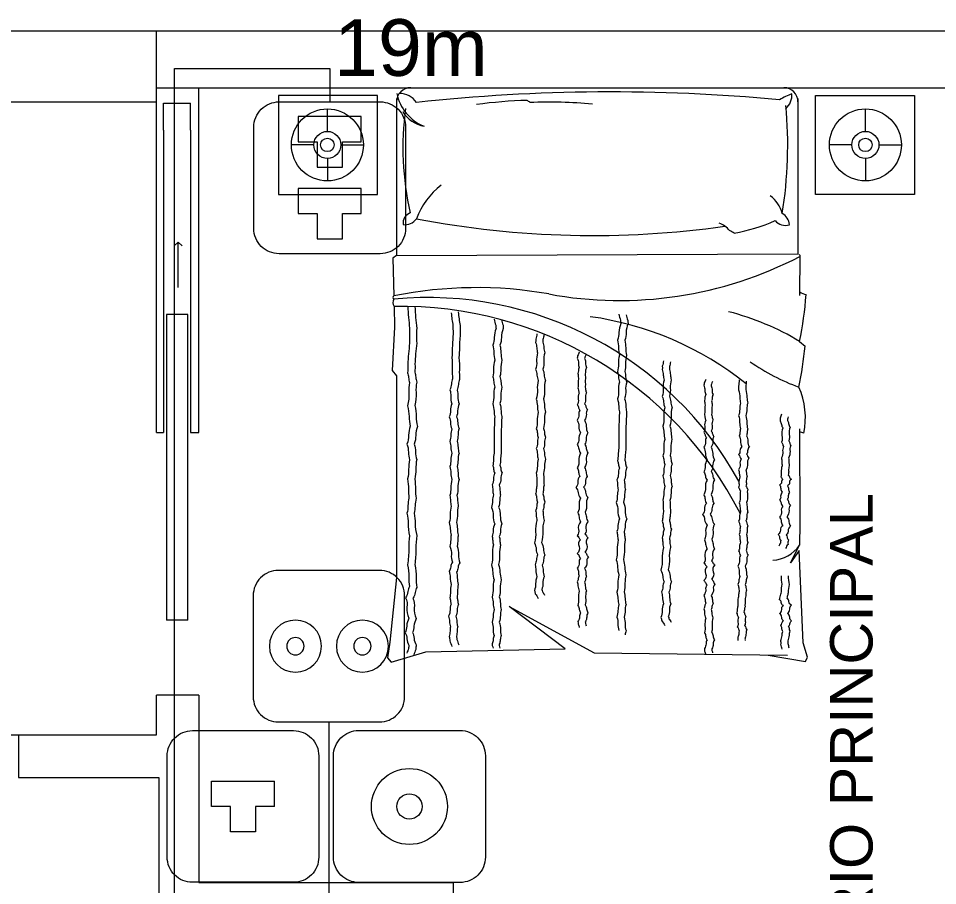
# Model space of a CAD drawing. Header units: metres. Extents: x -2 to 3328848, y -2 to 2725060.
# Drawn here: x 1662878.14 to 1662910.63, y 1363008.28 to 1363038.91 of the extents above; entities that cross this region are included whole.
import ezdxf

# ---------------------------------------------------------------- set-up
doc = ezdxf.new("R2010")
doc.units = ezdxf.units.M
doc.layers.get('0').update_dxf_attribs({"color": 253, "lineweight": 0})
for name, color, linetype, lineweight in [('arboles', 253, 'Continuous', 0), ('ICT_TOMAS', 1, 'Continuous', 0), ('mobi alcolchonado', 253, 'Continuous', 0), ('MOBILIARIO2', 253, 'Continuous', 0), ('muebles', 253, 'Continuous', 0), ('NOFIJO', 253, 'Continuous', 0)]:
    doc.layers.add(name, color=color, linetype=linetype, lineweight=lineweight)
doc.styles.add('COTA', font='arial.ttf', dxfattribs={"height": 1})
doc.styles.get("Standard").update_dxf_attribs({"font": 'arial.ttf'})

# ---------------------------------------------------------------- blocks, each defined once
blk = doc.blocks.new('A$C2820749F')
at = {"layer": 'mobi alcolchonado'}
for p, q in [((0.0818, 2.0289), (1.4005, 2.0289)), ((0.0318, 1.9902), (0.0318, 1.4358)), ((1.4505, 1.9902), (1.4505, 1.4402)), ((0.0318, 1.4358), (0.0191, 1.4272)), ((0.0318, 1.4358), (1.4505, 1.4419)), ((1.4541, 1.4401), (1.4576, 1.4371)), ((1.4576, 1.4371), (1.4563, 1.2945)), ((0.0191, 1.4272), (0.0222, 1.2934)), ((0.023, 1.2566), (0.0247, 1.1831)), ((0.0247, 1.1831), (0.0168, 1.0295)), ((1.4564, 1.1325), (1.4753, 1.1163)), ((0.0168, 1.0295), (0.0318, 1.0115)), ((0.0318, 1.0115), (0.0318, 0.2993)), ((1.4559, 0.8244), (1.4571, 0.49)), ((1.4571, 0.49), (1.4561, 0.4125)), ((1.4239, 0.3509), (1.4561, 0.4125)), ((1.4552, 0.3946), (1.4239, 0.3509)), ((1.4689, 0.0681), (1.4552, 0.3946)), ((0.0318, 0.2993), (0.0084, 0.0705)), ((0.6272, 0.0469), (0.4294, 0.1969)), ((0.4294, 0.1969), (0.7297, 0.0328)), ((0.0084, 0.0705), (0, 0.0154)), ((1.4837, 0.0174), (1.4689, 0.0681)), ((0.0126, 0), (0.1359, 0.0362)), ((0.1359, 0.0362), (0.6272, 0.0469)), ((0.7297, 0.0328), (1.4132, 0.0248)), ((0, 0.0154), (0.0126, 0)), ((1.3452, 0.0248), (1.4775, 0.0026)), ((1.4775, 0.0026), (1.4837, 0.0174))]:
    blk.add_line(p, q, dxfattribs=at)
for centre, radius, start, end in [((0.0818, 1.9789), 0.05, 90, 180), ((1.4005, 1.9789), 0.05, 0, 90), ((0.1916, 2.0429), 0.1629, 192.2008, 247.3604), ((0.0438, 1.9398), 0.0687, 32.3351, 91.4023), ((0.7905, -4.3329), 6.3469, 84.6215, 96.2282), ((1.501, 1.8059), 0.2141, 109.6538, 122.6886), ((1.3631, 2.0033), 0.066, 312.4623, 3.6405), ((1.0795, 1.8174), 1.0254, 172.2473, 193.0029), ((-0.1132, 1.8254), 1.5274, 350.9191, 5.28), ((0.1529, 2.0079), 0.1178, 212.6434, 258.2419), ((0.0928, 1.5506), 0.0381, 108.9808, 187.5781), ((0.0627, 1.5922), 0.0472, 260.6567, 326.3809), ((0.7261, 4.8325), 3.3256, 259.184, 278.0629), ((1.1266, 2.0962), 0.5891, 279.6141, 294.3372), ((1.4053, 1.5896), 0.0469, 219.9429, 288.3936), ((1.3706, 1.5411), 0.0497, 4.6836, 60.5878), ((1.1442, 1.4729), 0.0826, 38.2941, 70.0555), ((1.1387, 1.3743), 0.1655, 58.5661, 64.8686), ((0.8207, 2.6569), 1.3796, 259.5233, 297.4919), ((0.3143, -0.1486), 1.4713, 80, 101.4514), ((1.4884, 1.3524), 0.0548, 234.3439, 260.3637), ((0.0246, 1.2876), 0.00627, 112.1012, 250.5349), ((0.0419, 1.2696), 0.0229, 148.1305, 214.5055), ((0.144, 0.0341), 1.2535, 28.8627, 95.5645), ((0.1941, 1.3909), 1.2884, 348.4322, 355.8792), ((0.0477, -0.0915), 1.3483, 27.2896, 91.0501), ((0.1924, 1.2348), 1.2884, 348.1971, 354.7256), ((1.7099, 1.6724), 0.7465, 235, 249.9199), ((1.2179, 0.8642), 0.2588, 347.5254, 24.4401), ((1.4594, 0.7942), 0.0179, 51.3387, 101.1926)]:
    blk.add_arc(centre, radius, start, end, dxfattribs=at)
at = {"layer": 'MOBILIARIO2'}
for points in [[(0.0716, 1.2566, 0.016109), (0.078, 1.1791, 0.024073), (0.0781, 1.127, 0.018694), (0.0717, 1.0507, -0.050065), (0.0711, 1.0221, -0.056677), (0.0744, 1.0054, 0.051657), (0.0781, 0.9872, 0.081685), (0.0758, 0.9517, -0.062491), (0.0711, 0.9056, -0.055675), (0.0762, 0.8677, 0.061502), (0.0804, 0.8334, 0.093427), (0.0744, 0.8013, -0.097168), (0.0688, 0.7704, -0.07769), (0.0737, 0.7418, 0.081942), (0.0781, 0.7145, 0.05009), (0.0746, 0.6809, -0.049651), (0.0711, 0.6469, -0.038952), (0.0738, 0.6112, 0.043857), (0.0758, 0.5793, 0.052705), (0.0723, 0.5527, -0.052187), (0.0688, 0.5257, -0.065973), (0.0726, 0.4895, 0.055408), (0.0781, 0.4465, 0.038659), (0.0753, 0.3998, -0.032291), (0.0711, 0.344, -0.056883), (0.0756, 0.301, 0.072358), (0.0781, 0.2671, 0.122992), (0.0722, 0.249, -0.101053), (0.0641, 0.2275, -0.148742), (0.0688, 0.1939, 0.127539), (0.0758, 0.1552, 0.105457), (0.0677, 0.1275, -0.125573), (0.0618, 0.1039, -0.14575), (0.0683, 0.0826, 0.134347), (0.0758, 0.0597, 0.073839), (0.0746, 0.0476, 0.052428), (0.0688, 0.0317)], [(0.0967, 1.2559, 0.016212), (0.1031, 1.1788, 0.024132), (0.1032, 1.1268, 0.018479), (0.0969, 1.0519, -0.049503), (0.0963, 1.0238, -0.057233), (0.0995, 1.007, 0.051743), (0.1033, 0.9886, 0.081718), (0.101, 0.9528, -0.062376), (0.0963, 0.9061, -0.056016), (0.1015, 0.8675, 0.062225), (0.1057, 0.8327, 0.092827), (0.0997, 0.8007, -0.097273), (0.0942, 0.7702, -0.077058), (0.099, 0.7421, 0.080968), (0.1033, 0.7153, 0.051015), (0.0998, 0.6812, -0.050139), (0.0962, 0.6465, -0.038829), (0.0989, 0.6104, 0.044073), (0.1009, 0.5786, 0.05256), (0.0974, 0.5521, -0.051882), (0.094, 0.5256, -0.065917), (0.0978, 0.4898, 0.055177), (0.1032, 0.4471, 0.038645), (0.1004, 0.4007, -0.03175), (0.0962, 0.3443, -0.05817), (0.101, 0.2991, 0.074982), (0.1035, 0.2639, 0.120388), (0.0977, 0.2461, -0.099922), (0.0898, 0.2251, -0.1495), (0.0944, 0.192, 0.128684), (0.1013, 0.1539, 0.103936), (0.0935, 0.1272, -0.123542), (0.0878, 0.1045, -0.142951), (0.0938, 0.084, 0.122441), (0.1018, 0.0605, 0.081719), (0.1005, 0.0451, 0.060139), (0.093, 0.0256)], [(0.2499, 1.2367, 0.016995), (0.2563, 1.1887, 0.034524), (0.2571, 1.1649, 0.009087), (0.254, 1.1106, -0.014008), (0.2524, 1.0755, -0.028389), (0.254, 1.0324, 0.036216), (0.2548, 0.9986, 0.085799), (0.2507, 0.9806, -0.076158), (0.2458, 0.9604, -0.106727), (0.2486, 0.9381, 0.090343), (0.2527, 0.9119, 0.091358), (0.2477, 0.8881, -0.099809), (0.2436, 0.8663, -0.104145), (0.2481, 0.8456, 0.103071), (0.2528, 0.8248, 0.086935), (0.2491, 0.8021, -0.089287), (0.2457, 0.7799, -0.072441), (0.2493, 0.7585, 0.075683), (0.2527, 0.738, 0.080097), (0.2491, 0.7146, -0.080136), (0.2456, 0.6912, -0.068821), (0.2491, 0.6682, 0.06822), (0.2526, 0.6449, 0.07127), (0.2488, 0.6159, -0.075969), (0.2455, 0.5887, -0.045868), (0.2478, 0.5702, 0.045154), (0.2502, 0.5514, 0.076598), (0.2468, 0.5228, -0.075113), (0.2433, 0.4936, -0.065882), (0.2469, 0.4708, 0.069876), (0.2502, 0.4493, 0.057507), (0.2485, 0.4322, -0.043911), (0.2456, 0.4098, -0.109441), (0.2511, 0.3789, 0.121849), (0.2554, 0.351, 0.133121), (0.2491, 0.334, -0.145487), (0.2437, 0.3182, -0.09027), (0.2465, 0.2977, 0.08023), (0.2502, 0.2747, 0.055518), (0.2473, 0.2491, -0.070221), (0.2456, 0.2287, -0.068505), (0.248, 0.2166, 0.064708), (0.2506, 0.2039, 0.140191), (0.2463, 0.1837, -0.1283), (0.2412, 0.1618, -0.081106), (0.2447, 0.1435, 0.082764), (0.248, 0.1256, 0.06863), (0.2462, 0.1103, -0.055684), (0.2435, 0.0916, -0.073555), (0.2449, 0.0794, -0.046852), (0.2515, 0.0615)], [(0.225, 1.2342, 0.016834), (0.2313, 1.1874, 0.034468), (0.232, 1.1643, 0.00922), (0.229, 1.1106, -0.014186), (0.2273, 1.0757, -0.027864), (0.2289, 1.0343, 0.034884), (0.2297, 1.0011, 0.087457), (0.2255, 0.9825, -0.077501), (0.2204, 0.9615, -0.10571), (0.2232, 0.939, 0.089665), (0.2273, 0.9126, 0.091876), (0.2223, 0.8883, -0.100294), (0.218, 0.866, -0.104219), (0.2227, 0.845, 0.103855), (0.2273, 0.824, 0.085768), (0.2237, 0.8016, -0.088421), (0.2204, 0.7798, -0.073045), (0.224, 0.7584, 0.076066), (0.2273, 0.7378, 0.079828), (0.2239, 0.7145, -0.07972), (0.2204, 0.6912, -0.069238), (0.2238, 0.668, 0.06864), (0.2273, 0.6446, 0.070898), (0.2236, 0.6157, -0.075702), (0.2204, 0.5887, -0.045986), (0.2226, 0.5702, 0.045091), (0.225, 0.5514, 0.076769), (0.2216, 0.5225, -0.075317), (0.218, 0.4931, -0.065696), (0.2217, 0.4703, 0.069765), (0.225, 0.4488, 0.058047), (0.2232, 0.4315, -0.04517), (0.2204, 0.4092, -0.107598), (0.2256, 0.3799, 0.119304), (0.2297, 0.3533, 0.134303), (0.2235, 0.3365, -0.142887), (0.218, 0.3207, -0.094042), (0.221, 0.2988, 0.082548), (0.225, 0.2741, 0.054703), (0.222, 0.2477, -0.071659), (0.2204, 0.2275, -0.065726), (0.2226, 0.2161, 0.062051), (0.225, 0.2042, 0.141652), (0.2209, 0.1842, -0.127606), (0.2157, 0.1622, -0.082372), (0.2192, 0.1435, 0.083239), (0.2227, 0.1249, 0.067193), (0.2209, 0.1096, -0.05209), (0.218, 0.09, -0.075758), (0.2196, 0.0756, -0.049851), (0.2273, 0.055)], [(0.3766, 1.2109, 0.036577), (0.3826, 1.1903, 0.065257), (0.3836, 1.1783, 0.081239), (0.3768, 1.1467, -0.09673), (0.3719, 1.12, -0.059687), (0.3755, 1.0929, 0.061201), (0.3789, 1.0664, 0.068087), (0.3748, 1.0351, -0.079475), (0.3719, 1.0081, -0.066482), (0.3754, 0.9897, 0.06511), (0.3789, 0.9709, 0.088365), (0.3754, 0.9417, -0.088514), (0.3719, 0.9126, -0.053898), (0.3763, 0.886, 0.072445), (0.3789, 0.866, 0.014703), (0.3778, 0.8427, -0.01338), (0.3766, 0.817, -0.011057), (0.3766, 0.7774, 0.009921), (0.3766, 0.7378, 0.044454), (0.3741, 0.7148, -0.048377), (0.3719, 0.6935, -0.125065), (0.3749, 0.6818, 0.104774), (0.3789, 0.6679, 0.140323), (0.3748, 0.648, -0.125005), (0.3696, 0.626, -0.059733), (0.372, 0.6081, 0.062195), (0.3743, 0.591, 0.076384), (0.3712, 0.5703, -0.06684), (0.3673, 0.5467, -0.115189), (0.3731, 0.5176, 0.114961), (0.3789, 0.4885, 0.097223), (0.3734, 0.4645, -0.116527), (0.3696, 0.4442, -0.051779), (0.3718, 0.4296, 0.047812), (0.3743, 0.4139, 0.078489), (0.371, 0.3798, -0.074508), (0.3673, 0.344, -0.064682), (0.372, 0.3168, 0.066772), (0.3766, 0.2904, 0.076034), (0.3731, 0.2601, -0.075656), (0.3696, 0.2298, -0.063602), (0.3734, 0.2066, 0.070388), (0.3766, 0.1855, 0.079082), (0.3734, 0.1644, -0.071502), (0.3696, 0.1412, -0.088099), (0.3733, 0.1172, 0.094007), (0.3766, 0.0946, 0.091812), (0.3731, 0.0794, -0.09253), (0.3696, 0.0643, -0.064978), (0.3701, 0.0585, -0.037379), (0.373, 0.0488)], [(0.4025, 1.2093, 0.034849), (0.4082, 1.1896, 0.063486), (0.4091, 1.1784, 0.084403), (0.4023, 1.1466, -0.098788), (0.3972, 1.1191, -0.058591), (0.4008, 1.0924, 0.060695), (0.4041, 1.0665, 0.068148), (0.4001, 1.0357, -0.079202), (0.3972, 1.009, -0.06675), (0.4006, 0.9906, 0.064998), (0.4042, 0.9717, 0.088664), (0.4007, 0.9423, -0.08935), (0.3971, 0.913, -0.053061), (0.4015, 0.8868, 0.071644), (0.404, 0.8673, 0.015298), (0.4029, 0.8433, -0.013681), (0.4016, 0.8165, -0.010889), (0.4016, 0.7765, 0.010649), (0.4016, 0.7365, 0.042768), (0.3993, 0.7156, -0.044654), (0.3973, 0.6956, -0.128784), (0.4003, 0.6832, 0.106491), (0.4047, 0.6685, 0.140372), (0.4003, 0.6477, -0.126736), (0.395, 0.6249, -0.057828), (0.3974, 0.6073, 0.061442), (0.3995, 0.5907, 0.076141), (0.3965, 0.5705, -0.065916), (0.3926, 0.5472, -0.116085), (0.3985, 0.5179, 0.115201), (0.4044, 0.4883, 0.097759), (0.3988, 0.4639, -0.118144), (0.395, 0.4435, -0.049819), (0.3971, 0.4295, 0.04634), (0.3994, 0.4146, 0.079345), (0.3962, 0.3808, -0.074617), (0.3925, 0.3449, -0.064869), (0.3973, 0.3176, 0.066843), (0.4018, 0.2911, 0.075858), (0.3983, 0.2608, -0.075529), (0.3948, 0.2303, -0.063913), (0.3987, 0.2068, 0.070745), (0.4019, 0.1855, 0.078628), (0.3987, 0.1644, -0.070918), (0.3949, 0.1411, -0.091738), (0.399, 0.1159, 0.104246), (0.402, 0.0936, 0.077322), (0.3985, 0.0784, -0.076658), (0.395, 0.0631, -0.044784), (0.395, 0.0583, -0.024817), (0.3964, 0.0497)], [(0.8175, 1.2285, 0.036577), (0.8235, 1.2079, 0.065257), (0.8245, 1.1958, 0.081239), (0.8177, 1.1643, -0.09673), (0.8128, 1.1376, -0.059687), (0.8164, 1.1104, 0.061201), (0.8198, 1.084, 0.068087), (0.8157, 1.0527, -0.079475), (0.8128, 1.0257, -0.066482), (0.8163, 1.0073, 0.06511), (0.8198, 0.9884, 0.088365), (0.8163, 0.9593, -0.088514), (0.8128, 0.9302, -0.053898), (0.8172, 0.9035, 0.072445), (0.8198, 0.8836, 0.014703), (0.8187, 0.8602, -0.01338), (0.8175, 0.8346, -0.011057), (0.8175, 0.795, 0.009921), (0.8175, 0.7554, 0.044454), (0.815, 0.7323, -0.048377), (0.8128, 0.7111, -0.125065), (0.8158, 0.6993, 0.104774), (0.8198, 0.6855, 0.140323), (0.8157, 0.6656, -0.125005), (0.8105, 0.6435, -0.059733), (0.8129, 0.6257, 0.062195), (0.8151, 0.6086, 0.076384), (0.8121, 0.5879, -0.06684), (0.8082, 0.5643, -0.115189), (0.814, 0.5352, 0.114961), (0.8198, 0.506, 0.097223), (0.8143, 0.482, -0.116527), (0.8105, 0.4618, -0.051779), (0.8127, 0.4472, 0.047812), (0.8151, 0.4315, 0.078489), (0.8119, 0.3974, -0.074508), (0.8082, 0.3616, -0.064682), (0.8129, 0.3343, 0.066772), (0.8175, 0.308, 0.076034), (0.814, 0.2777, -0.075656), (0.8105, 0.2474, -0.063602), (0.8143, 0.2241, 0.070388), (0.8175, 0.2031, 0.079082), (0.8143, 0.182, -0.071502), (0.8105, 0.1588, -0.088099), (0.8142, 0.1348, 0.094007), (0.8175, 0.1122, 0.091812)], [(0.8434, 1.2269, 0.034849), (0.8491, 1.2072, 0.063486), (0.85, 1.196, 0.084403), (0.8432, 1.1642, -0.098788), (0.8381, 1.1367, -0.058591), (0.8417, 1.11, 0.060695), (0.845, 1.0841, 0.068148), (0.841, 1.0532, -0.079202), (0.8381, 1.0266, -0.06675), (0.8415, 1.0081, 0.064998), (0.8451, 0.9893, 0.088664), (0.8416, 0.9599, -0.08935), (0.838, 0.9305, -0.053061), (0.8424, 0.9044, 0.071644), (0.8449, 0.8848, 0.015298), (0.8438, 0.8608, -0.013681), (0.8425, 0.834, -0.010889), (0.8425, 0.7941, 0.010649), (0.8425, 0.7541, 0.042768), (0.8402, 0.7332, -0.044654), (0.8382, 0.7132, -0.128784), (0.8412, 0.7008, 0.106491), (0.8456, 0.6861, 0.140372), (0.8412, 0.6653, -0.126736), (0.8359, 0.6424, -0.057828), (0.8383, 0.6249, 0.061442), (0.8404, 0.6083, 0.076141), (0.8374, 0.5881, -0.065916), (0.8335, 0.5648, -0.116085), (0.8394, 0.5355, 0.115201), (0.8453, 0.5059, 0.097759), (0.8397, 0.4815, -0.118144), (0.8359, 0.4611, -0.049819), (0.838, 0.4471, 0.04634), (0.8403, 0.4321, 0.079345), (0.8371, 0.3983, -0.074617), (0.8334, 0.3625, -0.064869), (0.8382, 0.3352, 0.066843), (0.8427, 0.3087, 0.075858), (0.8392, 0.2784, -0.075529), (0.8357, 0.2479, -0.063913), (0.8396, 0.2244, 0.070745), (0.8428, 0.2031, 0.078628), (0.8396, 0.182, -0.070918), (0.8358, 0.1587, -0.091738), (0.8399, 0.1335, 0.104246), (0.8429, 0.1112, 0.077322), (0.8394, 0.096, -0.076658)], [(0.5281, 1.1596, -0.03776), (0.5238, 1.141, -0.061868), (0.5235, 1.1293, -0.048595), (0.5273, 1.1095, 0.055091), (0.5305, 1.092, 0.095626), (0.5269, 1.0625, -0.098357), (0.5235, 1.0338, -0.076409), (0.5282, 1.0139, 0.077038), (0.5328, 0.9942, 0.089345), (0.5296, 0.9625, -0.084057), (0.5258, 0.9289, -0.04749), (0.5294, 0.9052, 0.04929), (0.5328, 0.8823, 0.087499), (0.529, 0.8521, -0.094197), (0.5258, 0.824, -0.078357), (0.5295, 0.8085, 0.083223), (0.5328, 0.7937, 0.112249), (0.5296, 0.7745, -0.105279), (0.5258, 0.7541, -0.082664), (0.5296, 0.7346, 0.090946), (0.5328, 0.7168, 0.067901), (0.5294, 0.6927, -0.066074), (0.5258, 0.6679, -0.035048), (0.5271, 0.6461, 0.037877), (0.5281, 0.626, 0.060523), (0.5257, 0.6094, -0.062605), (0.5235, 0.5933, -0.127512), (0.5268, 0.5797, 0.121277), (0.5305, 0.5654, 0.117111), (0.5271, 0.5504, -0.113611), (0.5235, 0.5351, -0.059143), (0.5252, 0.5203, 0.043052), (0.5281, 0.5001, 0.089599), (0.5234, 0.4602, -0.091053), (0.5188, 0.4209, -0.111622), (0.5255, 0.3984, 0.130391), (0.5305, 0.3789, 0.12494), (0.526, 0.3617, -0.120889), (0.5212, 0.344, -0.086695), (0.524, 0.3249, 0.071647), (0.5281, 0.302, 0.113093), (0.5234, 0.2774, -0.114265), (0.5188, 0.2531, -0.106276), (0.5218, 0.2417, -0.062305), (0.5328, 0.2251)], [(0.5529, 1.1558, -0.034858), (0.5492, 1.1395, -0.059461), (0.5488, 1.1297, -0.052316), (0.5525, 1.1106, 0.056386), (0.5558, 1.0929, 0.095596), (0.5522, 1.0637, -0.098171), (0.5488, 1.0352, -0.07636), (0.5535, 1.0155, 0.076506), (0.5581, 0.9957, 0.090069), (0.5549, 0.9636, -0.084543), (0.551, 0.9294, -0.047364), (0.5547, 0.9055, 0.049676), (0.558, 0.8827, 0.08659), (0.5543, 0.8531, -0.092747), (0.5512, 0.8254, -0.079795), (0.5549, 0.8095, 0.084031), (0.5583, 0.7944, 0.112191), (0.555, 0.7749, -0.106013), (0.5512, 0.7543, -0.081403), (0.555, 0.735, 0.089338), (0.5581, 0.7174, 0.069417), (0.5547, 0.6925, -0.067062), (0.5509, 0.6668, -0.034899), (0.5522, 0.6447, 0.039008), (0.5532, 0.6249, 0.057667), (0.5511, 0.6098, -0.058816), (0.5489, 0.5946, -0.130991), (0.5523, 0.5806, 0.122045), (0.5562, 0.5656, 0.11844), (0.5526, 0.5499, -0.116548), (0.5489, 0.5339, -0.056461), (0.5505, 0.5195, 0.041981), (0.5533, 0.5003, 0.089156), (0.5488, 0.4617, -0.08877), (0.5442, 0.4228, -0.114233), (0.5511, 0.3996, 0.131551), (0.5564, 0.3791, 0.125542), (0.5516, 0.3611, -0.123278), (0.5467, 0.3428, -0.085156), (0.5496, 0.3238, 0.073009), (0.5535, 0.3017, 0.115535), (0.5488, 0.2782, -0.127329), (0.545, 0.2567, -0.096991), (0.5472, 0.2488, -0.053351), (0.5552, 0.2363)], [(0.6774, 1.0944, -0.052853), (0.6718, 1.082, -0.082349), (0.6704, 1.0734, -0.113365), (0.6746, 1.0557, 0.137167), (0.6774, 1.0408, 0.079599), (0.6743, 1.0286, -0.112443), (0.6727, 1.0198, -0.045995), (0.6737, 1.0122, 0.039568), (0.6751, 1.0035, 0.069784), (0.6738, 0.9855, -0.073829), (0.6727, 0.9685, -0.067952), (0.6744, 0.9608, 0.047112), (0.6774, 0.9499, 0.170036), (0.6738, 0.9287, -0.173788), (0.6704, 0.9079, -0.142872), (0.6751, 0.8985, 0.145458), (0.6797, 0.8893, 0.195397), (0.6763, 0.8737, -0.151851), (0.6704, 0.8543, -0.126712), (0.6761, 0.8324, 0.124684), (0.682, 0.8101, 0.150491), (0.6756, 0.7881, -0.168102), (0.6704, 0.7681, -0.13967), (0.6759, 0.7534, 0.13006), (0.682, 0.7378, 0.169436), (0.6765, 0.7126, -0.163629), (0.6704, 0.6865, -0.104575), (0.6752, 0.6711, 0.109696), (0.6797, 0.6562, 0.20768), (0.6729, 0.6366, -0.202622), (0.6657, 0.6166, -0.1762), (0.6735, 0.5983, 0.167885), (0.682, 0.5793, 0.137817), (0.6771, 0.5532, -0.14417), (0.6727, 0.5281, -0.079258), (0.677, 0.5125, 0.072052), (0.682, 0.4955, 0.215179), (0.6743, 0.4687, -0.272703), (0.6704, 0.4465, -0.157232), (0.6756, 0.4399, 0.133932), (0.682, 0.4325, 0.346503), (0.6767, 0.4085, -0.328416), (0.6704, 0.3836, -0.136915), (0.6773, 0.3746, 0.179847), (0.682, 0.3673, 0.252619), (0.6774, 0.351, -0.209461), (0.6704, 0.3323, -0.111259), (0.6748, 0.3166, 0.146381), (0.6774, 0.3044, 0.125668), (0.6736, 0.2934, -0.139354), (0.6704, 0.2834, -0.105558), (0.6729, 0.2694, 0.077694), (0.6774, 0.2508, 0.090317), (0.6747, 0.2238, -0.100764), (0.6727, 0.1995, -0.12001), (0.6777, 0.1862, 0.131665), (0.682, 0.1739, 0.170535), (0.6784, 0.1601, -0.13714), (0.6727, 0.1436, -0.068639), (0.6735, 0.1343, -0.052035), (0.6774, 0.1226)], [(0.7011, 1.0865, -0.042607), (0.6973, 1.0776, -0.071397), (0.6963, 1.072, -0.129838), (0.6999, 1.0557, 0.140626), (0.703, 1.0407, 0.083982), (0.6998, 1.028, -0.117812), (0.6981, 1.0188, -0.041239), (0.699, 1.012, 0.036686), (0.7002, 1.0044, 0.06988), (0.699, 0.9876, -0.071878), (0.6979, 0.9708, -0.072269), (0.6998, 0.9624, 0.05165), (0.7029, 0.9509, 0.163828), (0.6996, 0.9313, -0.164309), (0.6964, 0.9118, -0.150844), (0.7013, 0.902, 0.147278), (0.7063, 0.892, 0.197862), (0.7026, 0.875, -0.156121), (0.6963, 0.8543, -0.123696), (0.7022, 0.8319, 0.125417), (0.7079, 0.8099, 0.148173), (0.7016, 0.7886, -0.166473), (0.6967, 0.7694, -0.139796), (0.702, 0.7551, 0.128151), (0.7081, 0.7397, 0.171039), (0.7025, 0.7142, -0.162775), (0.6962, 0.6875, -0.107698), (0.7014, 0.6711, 0.115196), (0.706, 0.6557, 0.202947), (0.6993, 0.6367, -0.202257), (0.6926, 0.6176, -0.173028), (0.6999, 0.6005, 0.162077), (0.708, 0.5824, 0.143302), (0.703, 0.5556, -0.146514), (0.6984, 0.5293, -0.08083), (0.703, 0.513, 0.077891), (0.7079, 0.496, 0.205436), (0.7011, 0.4725, -0.258943), (0.6976, 0.4529, -0.167371), (0.7026, 0.4464, 0.135353), (0.7093, 0.4389, 0.347128), (0.7039, 0.4144, -0.32569), (0.6973, 0.3889, -0.138368), (0.7046, 0.3794, 0.174678), (0.7098, 0.3715, 0.262199), (0.7045, 0.3527, -0.218741), (0.6964, 0.3313, -0.1036), (0.701, 0.3153, 0.142377), (0.7034, 0.3034, 0.128588), (0.6994, 0.2921, -0.145504), (0.6963, 0.282, -0.099417), (0.6986, 0.2691, 0.074367), (0.7026, 0.2523, 0.090334), (0.7002, 0.2268, -0.095924), (0.6981, 0.2028, -0.126634), (0.7036, 0.1882, 0.136356), (0.7084, 0.1745, 0.176248), (0.704, 0.1592, -0.158824), (0.6986, 0.1425, -0.054695), (0.6992, 0.1363, -0.039328), (0.7018, 0.128)], [(0.9753, 1.064, -0.03776), (0.971, 1.0454, -0.061868), (0.9707, 1.0337, -0.048595), (0.9745, 1.0139, 0.055091), (0.9777, 0.9964, 0.095626), (0.974, 0.9669, -0.098357), (0.9707, 0.9382, -0.076409), (0.9754, 0.9183, 0.077038), (0.98, 0.8986, 0.089345), (0.9768, 0.8669, -0.084057), (0.973, 0.8333, -0.04749), (0.9766, 0.8096, 0.04929), (0.98, 0.7867, 0.087499), (0.9762, 0.7565, -0.094197), (0.973, 0.7284, -0.078357), (0.9767, 0.7129, 0.083223), (0.98, 0.6982, 0.112249), (0.9767, 0.6789, -0.105279), (0.973, 0.6585, -0.082664), (0.9768, 0.639, 0.090946), (0.98, 0.6212, 0.067901), (0.9766, 0.5971, -0.066074), (0.973, 0.5723, -0.035048), (0.9743, 0.5505, 0.037877), (0.9753, 0.5304, 0.060523), (0.9729, 0.5138, -0.062605), (0.9707, 0.4977, -0.127512), (0.974, 0.4841, 0.121277), (0.9777, 0.4698, 0.117111), (0.9743, 0.4548, -0.113611), (0.9707, 0.4395, -0.059143), (0.9724, 0.4247, 0.043052), (0.9753, 0.4045, 0.089599), (0.9706, 0.3646, -0.091053), (0.966, 0.3253, -0.111622), (0.9727, 0.3028, 0.130391), (0.9777, 0.2833, 0.12494), (0.9731, 0.2661, -0.120889), (0.9683, 0.2484, -0.086695), (0.9712, 0.2293, 0.071647), (0.9753, 0.2064, 0.113093), (0.9706, 0.1819, -0.114265), (0.966, 0.1575, -0.106276), (0.9689, 0.1461, -0.062305), (0.98, 0.1295)], [(1, 1.0602, -0.034858), (0.9964, 1.0439, -0.059461), (0.996, 1.0341, -0.052316), (0.9997, 1.015, 0.056386), (1.0029, 0.9973, 0.095596), (0.9994, 0.9681, -0.098171), (0.996, 0.9396, -0.07636), (1.0007, 0.9199, 0.076506), (1.0053, 0.9001, 0.090069), (1.0021, 0.868, -0.084543), (0.9982, 0.8338, -0.047364), (1.0019, 0.8099, 0.049676), (1.0052, 0.7871, 0.08659), (1.0015, 0.7575, -0.092747), (0.9983, 0.7298, -0.079795), (1.0021, 0.7139, 0.084031), (1.0055, 0.6988, 0.112191), (1.0022, 0.6793, -0.106013), (0.9984, 0.6587, -0.081403), (1.0022, 0.6394, 0.089338), (1.0053, 0.6218, 0.069417), (1.0018, 0.5969, -0.067062), (0.9981, 0.5712, -0.034899), (0.9994, 0.5491, 0.039008), (1.0004, 0.5293, 0.057667), (0.9983, 0.5142, -0.058816), (0.9961, 0.4991, -0.130991), (0.9995, 0.485, 0.122045), (1.0034, 0.47, 0.11844), (0.9998, 0.4543, -0.116548), (0.9961, 0.4383, -0.056461), (0.9977, 0.4239, 0.041981), (1.0005, 0.4047, 0.089156), (0.996, 0.3661, -0.08877), (0.9914, 0.3272, -0.114233), (0.9983, 0.304, 0.131551), (1.0036, 0.2835, 0.125542), (0.9988, 0.2655, -0.123278), (0.9939, 0.2472, -0.085156), (0.9968, 0.2282, 0.073009), (1.0007, 0.2061, 0.115535), (0.996, 0.1826, -0.127329), (0.9922, 0.1611, -0.096991), (0.9943, 0.1532, -0.053351), (1.0024, 0.1407)], [(1.1246, 0.9988, -0.052853), (1.1189, 0.9864, -0.082349), (1.1176, 0.9778, -0.113365), (1.1218, 0.9601, 0.137167), (1.1246, 0.9452, 0.079599), (1.1215, 0.933, -0.112443), (1.1199, 0.9242, -0.045995), (1.1209, 0.9166, 0.039568), (1.1222, 0.9079, 0.069784), (1.121, 0.8899, -0.073829), (1.1199, 0.8729, -0.067952), (1.1216, 0.8652, 0.047112), (1.1246, 0.8543, 0.170036), (1.121, 0.8331, -0.173788), (1.1176, 0.8123, -0.142872), (1.1223, 0.803, 0.145458), (1.1269, 0.7937, 0.195397), (1.1235, 0.7781, -0.151851), (1.1176, 0.7587, -0.126712), (1.1233, 0.7368, 0.124684), (1.1292, 0.7145, 0.150491), (1.1227, 0.6925, -0.168102), (1.1176, 0.6725, -0.13967), (1.1231, 0.6578, 0.13006), (1.1292, 0.6422, 0.169436), (1.1236, 0.617, -0.163629), (1.1176, 0.591, -0.104575), (1.1224, 0.5755, 0.109696), (1.1269, 0.5607, 0.20768), (1.1201, 0.541, -0.202622), (1.1129, 0.521, -0.1762), (1.1207, 0.5028, 0.167885), (1.1292, 0.4838, 0.137817), (1.1243, 0.4576, -0.14417), (1.1199, 0.4325, -0.079258), (1.1242, 0.4169, 0.072052), (1.1292, 0.3999, 0.215179), (1.1215, 0.3731, -0.272703), (1.1176, 0.3509, -0.157232), (1.1228, 0.3443, 0.133932), (1.1292, 0.3369, 0.346503), (1.1239, 0.3129, -0.328416), (1.1176, 0.288, -0.136915), (1.1245, 0.279, 0.179847), (1.1292, 0.2717, 0.252619), (1.1246, 0.2554, -0.209461), (1.1176, 0.2367, -0.111259), (1.122, 0.221, 0.146381), (1.1246, 0.2088, 0.125668), (1.1208, 0.1978, -0.139354), (1.1176, 0.1878, -0.105558), (1.1201, 0.1738, 0.077694), (1.1246, 0.1552, 0.090317), (1.1218, 0.1282, -0.100764), (1.1199, 0.1039, -0.12001), (1.1249, 0.0906, 0.131665), (1.1292, 0.0783, 0.170535), (1.1255, 0.0645, -0.13714), (1.1199, 0.048, -0.068639), (1.1207, 0.0387, -0.052035), (1.1246, 0.027)], [(1.1483, 0.9909, -0.042607), (1.1445, 0.982, -0.071397), (1.1435, 0.9764, -0.129838), (1.1471, 0.9602, 0.140626), (1.1502, 0.9451, 0.083982), (1.147, 0.9324, -0.117812), (1.1453, 0.9232, -0.041239), (1.1462, 0.9164, 0.036686), (1.1474, 0.9088, 0.06988), (1.1462, 0.892, -0.071878), (1.1451, 0.8752, -0.072269), (1.147, 0.8668, 0.05165), (1.1501, 0.8553, 0.163828), (1.1468, 0.8358, -0.164309), (1.1436, 0.8163, -0.150844), (1.1484, 0.8064, 0.147278), (1.1535, 0.7964, 0.197862), (1.1498, 0.7794, -0.156121), (1.1434, 0.7587, -0.123696), (1.1494, 0.7364, 0.125417), (1.1551, 0.7143, 0.148173), (1.1488, 0.693, -0.166473), (1.1439, 0.6738, -0.139796), (1.1492, 0.6595, 0.128151), (1.1553, 0.6441, 0.171039), (1.1497, 0.6186, -0.162775), (1.1434, 0.5919, -0.107698), (1.1486, 0.5755, 0.115196), (1.1532, 0.5601, 0.202947), (1.1465, 0.5411, -0.202257), (1.1398, 0.522, -0.173028), (1.1471, 0.5049, 0.162077), (1.1552, 0.4868, 0.143302), (1.1502, 0.46, -0.146514), (1.1455, 0.4338, -0.08083), (1.1502, 0.4174, 0.077891), (1.1551, 0.4004, 0.205436), (1.1483, 0.3769, -0.258943), (1.1448, 0.3573, -0.167371), (1.1498, 0.3508, 0.135353), (1.1565, 0.3433, 0.347128), (1.1511, 0.3188, -0.32569), (1.1445, 0.2933, -0.138368), (1.1518, 0.2838, 0.174678), (1.157, 0.2759, 0.262199), (1.1516, 0.2571, -0.218741), (1.1436, 0.2357, -0.1036), (1.1482, 0.2197, 0.142377), (1.1506, 0.2078, 0.128588), (1.1466, 0.1965, -0.145504), (1.1435, 0.1864, -0.099417), (1.1458, 0.1736, 0.074367), (1.1498, 0.1567, 0.090334), (1.1474, 0.1312, -0.095924), (1.1453, 0.1072, -0.126634), (1.1508, 0.0926, 0.136356), (1.1556, 0.0789, 0.176248), (1.1512, 0.0636, -0.158824), (1.1457, 0.0469, -0.054695), (1.1464, 0.0407, -0.039328), (1.149, 0.0324)], [(1.243, 0.9965, -0.02297), (1.2405, 0.9747, -0.03842), (1.2406, 0.9615, -0.038008), (1.2452, 0.934, 0.055193), (1.2476, 0.9149, 0.083604), (1.2445, 0.8938, -0.075661), (1.2406, 0.8706, -0.084309), (1.2444, 0.8465, 0.09066), (1.2476, 0.824, 0.067099), (1.2455, 0.8119, -0.059889), (1.243, 0.7984, -0.149337), (1.2471, 0.7807, 0.134073), (1.2523, 0.7611, 0.21438), (1.2455, 0.7463, -0.253882), (1.2406, 0.7332, -0.189759), (1.2453, 0.725, 0.18789), (1.25, 0.7168, 0.191242), (1.2458, 0.6989, -0.174445), (1.2406, 0.6796, -0.047645), (1.243, 0.6667, 0.048038), (1.2453, 0.6539, 0.123722), (1.2418, 0.6326, -0.169091), (1.2406, 0.6166, -0.141473), (1.2442, 0.6108, 0.143521), (1.2476, 0.605, 0.155534), (1.2467, 0.5876, -0.107396), (1.243, 0.563, -0.042577), (1.2456, 0.5453, 0.050748), (1.2476, 0.5304, 0.129685), (1.2437, 0.5132, -0.145893), (1.2406, 0.4978, -0.134999), (1.2443, 0.4883, 0.139913), (1.2476, 0.4791, 0.114007), (1.2456, 0.466, -0.10043), (1.243, 0.4512, -0.069927), (1.2452, 0.4375, 0.066719), (1.2476, 0.4232, 0.140231), (1.2437, 0.4073, -0.158227), (1.2406, 0.3929, -0.144948), (1.2439, 0.385, 0.133495), (1.2476, 0.3766, 0.180577), (1.2441, 0.3597, -0.144963), (1.2383, 0.3393, -0.094523), (1.2424, 0.3193, 0.110663), (1.2453, 0.302, 0.10701), (1.2412, 0.2868, -0.129666), (1.2383, 0.2741, -0.099091), (1.241, 0.2628, 0.116601), (1.243, 0.2531, 0.058417), (1.2408, 0.2385, -0.05454), (1.2383, 0.2228, -0.023755), (1.2383, 0.21, 0.022115), (1.2383, 0.1972, 0.082226), (1.2357, 0.1848, -0.093862), (1.2337, 0.1739, -0.171583), (1.2361, 0.167, 0.116919), (1.2406, 0.1575, 0.185126), (1.2381, 0.1409, -0.193604), (1.236, 0.1249, -0.131355), (1.2405, 0.1169, 0.188426), (1.243, 0.1109, 0.095469), (1.2414, 0.1013, -0.066793), (1.2383, 0.0876, -0.021913), (1.2381, 0.0827, -0.016222), (1.2383, 0.076)], [(1.2678, 0.9928, -0.020778), (1.2657, 0.9736, -0.036491), (1.2658, 0.9626, -0.041461), (1.2703, 0.935, 0.057174), (1.2729, 0.9148, 0.082873), (1.2698, 0.8937, -0.075265), (1.2659, 0.8705, -0.085019), (1.2698, 0.8462, 0.092379), (1.273, 0.8236, 0.064068), (1.271, 0.8123, -0.055503), (1.2685, 0.7992, -0.157835), (1.2732, 0.7797, 0.148846), (1.2786, 0.7591, 0.199592), (1.2725, 0.7461, -0.247082), (1.2685, 0.7349, -0.184593), (1.2723, 0.7279, 0.169439), (1.2767, 0.7205, 0.211187), (1.2723, 0.7008, -0.185054), (1.2662, 0.6787, -0.043562), (1.2686, 0.6661, 0.048148), (1.2706, 0.6546, 0.119615), (1.2676, 0.6361, -0.160888), (1.2665, 0.6221, -0.146532), (1.2698, 0.6165, 0.137743), (1.2734, 0.6106, 0.163825), (1.2725, 0.5913, -0.111152), (1.2682, 0.5634, -0.041886), (1.2711, 0.5444, 0.053628), (1.273, 0.5295, 0.124743), (1.2694, 0.5138, -0.141323), (1.2666, 0.4997, -0.136283), (1.27, 0.4907, 0.135036), (1.2734, 0.4816, 0.120412), (1.2713, 0.4675, -0.104043), (1.2683, 0.4512, -0.069722), (1.2708, 0.4367, 0.070787), (1.2731, 0.4224, 0.133062), (1.2696, 0.4081, -0.149023), (1.2668, 0.3953, -0.15104), (1.27, 0.3875, 0.132016), (1.2739, 0.3787, 0.185288), (1.2701, 0.3605, -0.149156), (1.2639, 0.3386, -0.091592), (1.268, 0.3183, 0.1101), (1.2709, 0.3013, 0.106833), (1.2668, 0.2862, -0.131118), (1.264, 0.2737, -0.095868), (1.2665, 0.2631, 0.111479), (1.2684, 0.2539, 0.063175), (1.2661, 0.2383, -0.056761), (1.2633, 0.2209, -0.023768), (1.2633, 0.2072, 0.026007), (1.2633, 0.1947, 0.075167), (1.2614, 0.1852, -0.082422), (1.2597, 0.1766, -0.180625), (1.2619, 0.1701, 0.118245), (1.2664, 0.161, 0.184753), (1.264, 0.1448, -0.189898), (1.2618, 0.1291, -0.133199), (1.2664, 0.1209, 0.180236), (1.2692, 0.1144, 0.10911), (1.2671, 0.102, -0.078712), (1.2633, 0.0852, -0.016438), (1.2632, 0.0814, -0.011572), (1.2633, 0.076)], [(1.3922, 0.8753, -0.063574), (1.3877, 0.8618, -0.09229), (1.3876, 0.852, -0.087813), (1.3921, 0.8394, 0.084664), (1.3969, 0.8264, 0.147947), (1.394, 0.8007, -0.164849), (1.3922, 0.7774, -0.089821), (1.3964, 0.7683, 0.116631), (1.3992, 0.7611, 0.144447), (1.3966, 0.7433, -0.116051), (1.3922, 0.7215, -0.024537), (1.3933, 0.7083, 0.021879), (1.3945, 0.6935, 0.09639), (1.3911, 0.6705, -0.1367), (1.3899, 0.6539, -0.212994), (1.3931, 0.6494, 0.190175), (1.3969, 0.6446, 0.394232), (1.3925, 0.6358, -0.296973), (1.3852, 0.626, -0.196588), (1.3894, 0.6137, 0.177409), (1.3945, 0.6003, 0.181533), (1.3893, 0.5856, -0.205507), (1.3852, 0.5724, -0.192194), (1.3906, 0.5623, 0.172784), (1.3969, 0.5514, 0.223273), (1.392, 0.5327, -0.193968), (1.3852, 0.5118, -0.156888), (1.3915, 0.496, 0.172543), (1.3969, 0.4815, 0.267412), (1.3882, 0.466, -0.2882), (1.3806, 0.4512, -0.1673), (1.3852, 0.4407, 0.167614), (1.3899, 0.4302, 0.102415), (1.3886, 0.4197, 0.090979), (1.3829, 0.4092)], [(1.4158, 0.8659, -0.043115), (1.4137, 0.8586, -0.071529), (1.4134, 0.854, -0.117166), (1.4171, 0.8431, 0.092201), (1.4223, 0.8296, 0.148493), (1.4196, 0.8045, -0.162321), (1.4177, 0.7814, -0.092598), (1.422, 0.7719, 0.115816), (1.4251, 0.7641, 0.147409), (1.4223, 0.7444, -0.11874), (1.4174, 0.7203, -0.02342), (1.4185, 0.7067, 0.023767), (1.4197, 0.6931, 0.081841), (1.4175, 0.676, -0.093108), (1.4159, 0.6609, -0.271365), (1.421, 0.6537, 0.237724), (1.4272, 0.6459, 0.374349), (1.421, 0.6348, -0.322203), (1.4129, 0.623, -0.165022), (1.4169, 0.6119, 0.163895), (1.421, 0.6007, 0.183927), (1.4163, 0.5873, -0.20204), (1.4124, 0.5749, -0.194979), (1.4175, 0.5652, 0.16864), (1.4238, 0.5544, 0.227481), (1.4189, 0.535, -0.192689), (1.4116, 0.5128, -0.162586), (1.4186, 0.4955, 0.18296), (1.4243, 0.4797, 0.259647), (1.4155, 0.4644, -0.292915), (1.4084, 0.4501, -0.147396), (1.4121, 0.4413, 0.130485), (1.4167, 0.4315, 0.124764), (1.4155, 0.4159, 0.11423), (1.4066, 0.4013)], [(1.3945, 0.0457, 0.043571), (1.3903, 0.0629, 0.058781), (1.3899, 0.076, 0.074778), (1.3942, 0.0944, -0.098243), (1.3969, 0.1086, -0.160673), (1.3932, 0.1193, 0.168807), (1.3899, 0.1296, 0.235494), (1.3939, 0.1373, -0.200169), (1.3992, 0.1459, -0.310498), (1.3934, 0.158, 0.25744), (1.3852, 0.1715, 0.272296), (1.3929, 0.1859, -0.302876), (1.3992, 0.1995, -0.245567), (1.3911, 0.2105, 0.301104), (1.3852, 0.2205, 0.076708), (1.3874, 0.231, -0.045391), (1.3922, 0.2484, -0.044442), (1.3946, 0.2751, -0.040505), (1.3922, 0.3044)], [(1.4193, 0.0495, 0.038395), (1.4158, 0.0644, 0.053841), (1.4153, 0.0752, 0.086675), (1.42, 0.0949, -0.114917), (1.4228, 0.11, -0.136679), (1.42, 0.1184, 0.135819), (1.4171, 0.1269, 0.26772), (1.4216, 0.1357, -0.219941), (1.4278, 0.1456, -0.298949), (1.4217, 0.1582, 0.252587), (1.4134, 0.172, 0.270993), (1.4213, 0.187, -0.294092), (1.4281, 0.2013, -0.262376), (1.4186, 0.2139, 0.328686), (1.4122, 0.2251, 0.053331), (1.4139, 0.2329, -0.033048), (1.4172, 0.2454, -0.048678), (1.42, 0.2738, -0.045374), (1.4172, 0.3044)]]:
    blk.add_lwpolyline(points, format="xyb", dxfattribs=at)
for centre, radius, start, end in [((0.5429, 0.2425), 1.7422, 91.6325, 97.548), ((0.3896, 1.8261), 0.1889, 52.792, 56.6952), ((0.5704, 0.2356), 1.7422, 84.9412, 92.1903), ((0.3635, 1.4658), 0.2801, 128.4595, 159.0281), ((1.2871, 1.5563), 0.1115, 14.5489, 54.2329), ((0.9717, 0.3265), 0.9406, 58.9817, 75.6046), ((0.5623, 0.1042), 1.1264, 51.2765, 82.178), ((1.3553, 0.4824), 0.1226, 272.9287, 325.2602)]:
    blk.add_arc(centre, radius, start, end, dxfattribs=at)
blk = doc.blocks.new('CAMA200X140CM-2MESITAS-2')
at = {"layer": 'muebles'}
for p, q in [((0.1731, -0.1544), (0.1731, -0.075)), ((2.0744, -0.1544), (2.0744, -0.075)), ((0.1254, -0.2021), (0.046, -0.2021)), ((0.2209, -0.2021), (0.3003, -0.2021)), ((2.0266, -0.2021), (1.9473, -0.2021)), ((2.1221, -0.2021), (2.2015, -0.2021)), ((0.1731, -0.2499), (0.1731, -0.3292)), ((2.0744, -0.2499), (2.0744, -0.3292))]:
    blk.add_line(p, q, dxfattribs=at)
for points in [[(0.35, -0.3774), (0.35, -0.0274), (0, -0.0274), (0, -0.3774)], [(1.8975, -0.3774), (1.8975, -0.0274), (2.2475, -0.0274), (2.2475, -0.3774)]]:
    blk.add_lwpolyline(points, close=True, dxfattribs=at)
for centre, radius in [((0.1731, -0.2021), 0.1271), ((2.0744, -0.2021), 0.1271), ((0.1731, -0.2021), 0.0478), ((2.0744, -0.2021), 0.0478), ((0.1731, -0.2021), 0.0238), ((2.0744, -0.2021), 0.0238)]:
    blk.add_circle(centre, radius, dxfattribs=at)
at = {"layer": 'muebles', "rotation": 359.9999999999998}
blk.add_blockref('A$C2820749F', (0.3856, -2.0289), dxfattribs=at)
blk = doc.blocks.new('Toma TLCA')
blk.add_lwpolyline([(-0.1, 0.15), (0.1, 0.15, -0.414214), (0.15, 0.1), (0.15, -0.1, -0.414214), (0.1, -0.15), (-0.1, -0.15, -0.414214), (-0.15, -0.1), (-0.15, 0.1, -0.414214)], format="xyb", close=True)
for radius in [0.075, 0.025]:
    blk.add_circle((0, 0), radius)
blk = doc.blocks.new('Toma TFN')
for p, q in [((-0.0625, 0.05), (-0.05, 0.05)), ((-0.0625, 0), (-0.0625, 0.05)), ((-0.05, 0.05), (0.05, 0.05)), ((0.05, 0.05), (0.0625, 0.05)), ((0.0625, 0), (0.0625, 0.05)), ((-0.05, 0), (-0.0625, 0)), ((-0.025, 0), (-0.05, 0)), ((-0.025, -0.05), (-0.025, 0)), ((0.025, 0), (0.025, -0.05)), ((0.05, 0), (0.025, 0)), ((0.0625, 0), (0.05, 0)), ((0.05, 0), (0.05, 0)), ((0.025, -0.05), (-0.025, -0.05))]:
    blk.add_line(p, q)
blk.add_lwpolyline([(-0.1, 0.15), (0.1, 0.15, -0.414214), (0.15, 0.1), (0.15, -0.1, -0.414214), (0.1, -0.15), (-0.1, -0.15, -0.414214), (-0.15, -0.1), (-0.15, 0.1, -0.414214)], format="xyb", close=True)
blk = doc.blocks.new('TOMA TV')
blk.add_lwpolyline([(-0.1, 0.15), (0.1, 0.15, -0.414214), (0.15, 0.1), (0.15, -0.1, -0.414214), (0.1, -0.15), (-0.1, -0.15, -0.414214), (-0.15, -0.1), (-0.15, 0.1, -0.414214)], format="xyb", close=True)
for centre, radius in [((-0.0663, 0), 0.0515), ((0.0663, 0), 0.0515), ((-0.0663, 0), 0.0172), ((0.0663, 0), 0.0172)]:
    blk.add_circle(centre, radius)
blk = doc.blocks.new('Toma INTERNET')
blk.add_lwpolyline([(-0.1, 0.15), (0.1, 0.15, -0.414214), (0.15, 0.1), (0.15, -0.1, -0.414214), (0.1, -0.15), (-0.1, -0.15, -0.414214), (-0.15, -0.1), (-0.15, 0.1, -0.414214)], format="xyb", close=True)
for points in [[(0.05, 0.1208), (-0.05, 0.1208), (-0.0625, 0.1208), (-0.0625, 0.0708), (-0.05, 0.0708), (-0.025, 0.0708), (-0.025, 0.0208), (0.025, 0.0208), (0.025, 0.0708), (0.05, 0.0708), (0.05, 0.0708), (0.0625, 0.0708), (0.0625, 0.1208)], [(0.05, -0.0208), (-0.05, -0.0208), (-0.0625, -0.0208), (-0.0625, -0.0708), (-0.05, -0.0708), (-0.025, -0.0708), (-0.025, -0.1208), (0.025, -0.1208), (0.025, -0.0708), (0.05, -0.0708), (0.05, -0.0708), (0.0625, -0.0708), (0.0625, -0.0208)]]:
    blk.add_lwpolyline(points, close=True)

msp = doc.modelspace()

# ---------------------------------------------------------------- linework, layer by layer
at = {"ltscale": 0.02}
for p, q in [((1662883.022, 1363036.46), (1662911.098, 1363036.46)), ((1662884.522, 1363024.277), (1662884.522, 1363036.46)), ((1662883.022, 1363024.277), (1662883.022, 1363035.96)), ((1662883.274, 1363035.445), (1662883.274, 1363035.91)), ((1662883.274, 1363035.91), (1662884.232, 1363035.91)), ((1662884.232, 1363034.96), (1662884.232, 1363035.91)), ((1662883.274, 1363034.96), (1662883.274, 1363035.445)), ((1662883.274, 1363034.96), (1662883.274, 1363024.277)), ((1662884.232, 1363034.96), (1662884.232, 1363024.277)), ((1662883.794, 1363031.005), (1662883.655, 1363030.876)), ((1662883.794, 1363029.399), (1662883.794, 1363031.005)), ((1662883.929, 1363030.876), (1662883.794, 1363031.005)), ((1662883.022, 1363024.277), (1662883.274, 1363024.277)), ((1662884.232, 1363024.277), (1662884.522, 1363024.277)), ((1662884.134, 1363017.655), (1662883.383, 1363017.655)), ((1662883.022, 1363013.6), (1662883.022, 1363014.998)), ((1662884.522, 1363014.998), (1662883.022, 1363014.998)), ((1662884.522, 1363014.998), (1662884.522, 1363008.391)), ((1662869.546, 1363013.6), (1662883.022, 1363013.6)), ((1662878.144, 1363013.6), (1662878.144, 1363012.1)), ((1662878.144, 1363012.1), (1662883.112, 1363012.1)), ((1662883.112, 1363012.1), (1662883.112, 1362997.888)), ((1662884.522, 1363008.391), (1662893.522, 1363008.391)), ((1662893.522, 1362980.676), (1662893.522, 1363008.391))]:
    msp.add_line(p, q, dxfattribs=at)
msp.add_lwpolyline([(1663191.022, 1362818.46), (1663191.022, 1363038.46), (1662791.022, 1363038.46), (1662791.022, 1362818.46)], close=True)
msp.add_lwpolyline([(1662884.134, 1363017.655), (1662884.134, 1363028.45), (1662883.383, 1363028.45), (1662883.383, 1363017.655)], dxfattribs=at)
at = {"layer": 'ICT_TOMAS'}
for points in [[(1662932.465, 1362939.004), (1662932.465, 1362977.215), (1662892.323, 1362977.215), (1662892.323, 1363006.983), (1662883.662, 1363006.983), (1662883.662, 1363037.144), (1662889.145, 1363037.144), (1662889.145, 1363035.959)], [(1662889.118, 1363014.057), (1662889.118, 1363007.582), (1662893.107, 1363007.582), (1662893.107, 1362978.647), (1662934.111, 1362978.647), (1662934.111, 1362939.004)]]:
    msp.add_lwpolyline(points, dxfattribs=at)
at = {"layer": 'NOFIJO', "ltscale": 0.02}
msp.add_lwpolyline([(1662883.022, 1363035.96), (1662883.022, 1363038.46), (1662877.022, 1363038.46), (1662877.022, 1363035.96)], close=True, dxfattribs=at)

# ---------------------------------------------------------------- block references
at = {"layer": 'arboles', "xscale": 10, "yscale": 10, "zscale": 10}
msp.add_blockref('CAMA200X140CM-2MESITAS-2', (1662887.333, 1363036.46), dxfattribs=at)
at = {"layer": 'ICT_TOMAS'}
for name, p, xscale, yscale, zscale in [('Toma INTERNET', (1662889.145, 1363033.277), 17.88188335951641, 17.88188335951641, 17.88188335951641), ('Toma TFN', (1662886.081, 1363011.072), 17.85663777392733, 17.85663777392733, 17.85663777392733), ('Toma TLCA', (1662891.963, 1363011.072), 17.89383141784819, 17.89383141784819, 17.89383141784819)]:
    msp.add_blockref(name, p, dxfattribs=dict(at, xscale=xscale, yscale=yscale, zscale=zscale))
at = {"layer": 'ICT_TOMAS', "xscale": -17.84178858404148, "yscale": 17.84178858404148, "zscale": 17.84178858404148, "rotation": 180}
msp.add_blockref('TOMA TV', (1662889.118, 1363016.734), dxfattribs=at)

# ---------------------------------------------------------------- texts
at = {"linetype": 'Continuous', "insert": (1662906.829, 1362996.876), "char_height": 1.5, "attachment_point": 1, "rotation": 90}
msp.add_mtext_dynamic_manual_height_columns('DORMITORIO PRINCIPAL', width=45.32036, gutter_width=125, heights=[0], dxfattribs=at)
at = {"layer": 'ICT_TOMAS', "ltscale": 0.015, "insert": (1662890.109, 1363036.85), "char_height": 2, "attachment_point": 7, "style": 'COTA'}
msp.add_mtext_dynamic_manual_height_columns('\\pxqc;19m', width=3.81057, gutter_width=4, heights=[1.343], dxfattribs=at)

doc.saveas('drawing.dxf')
